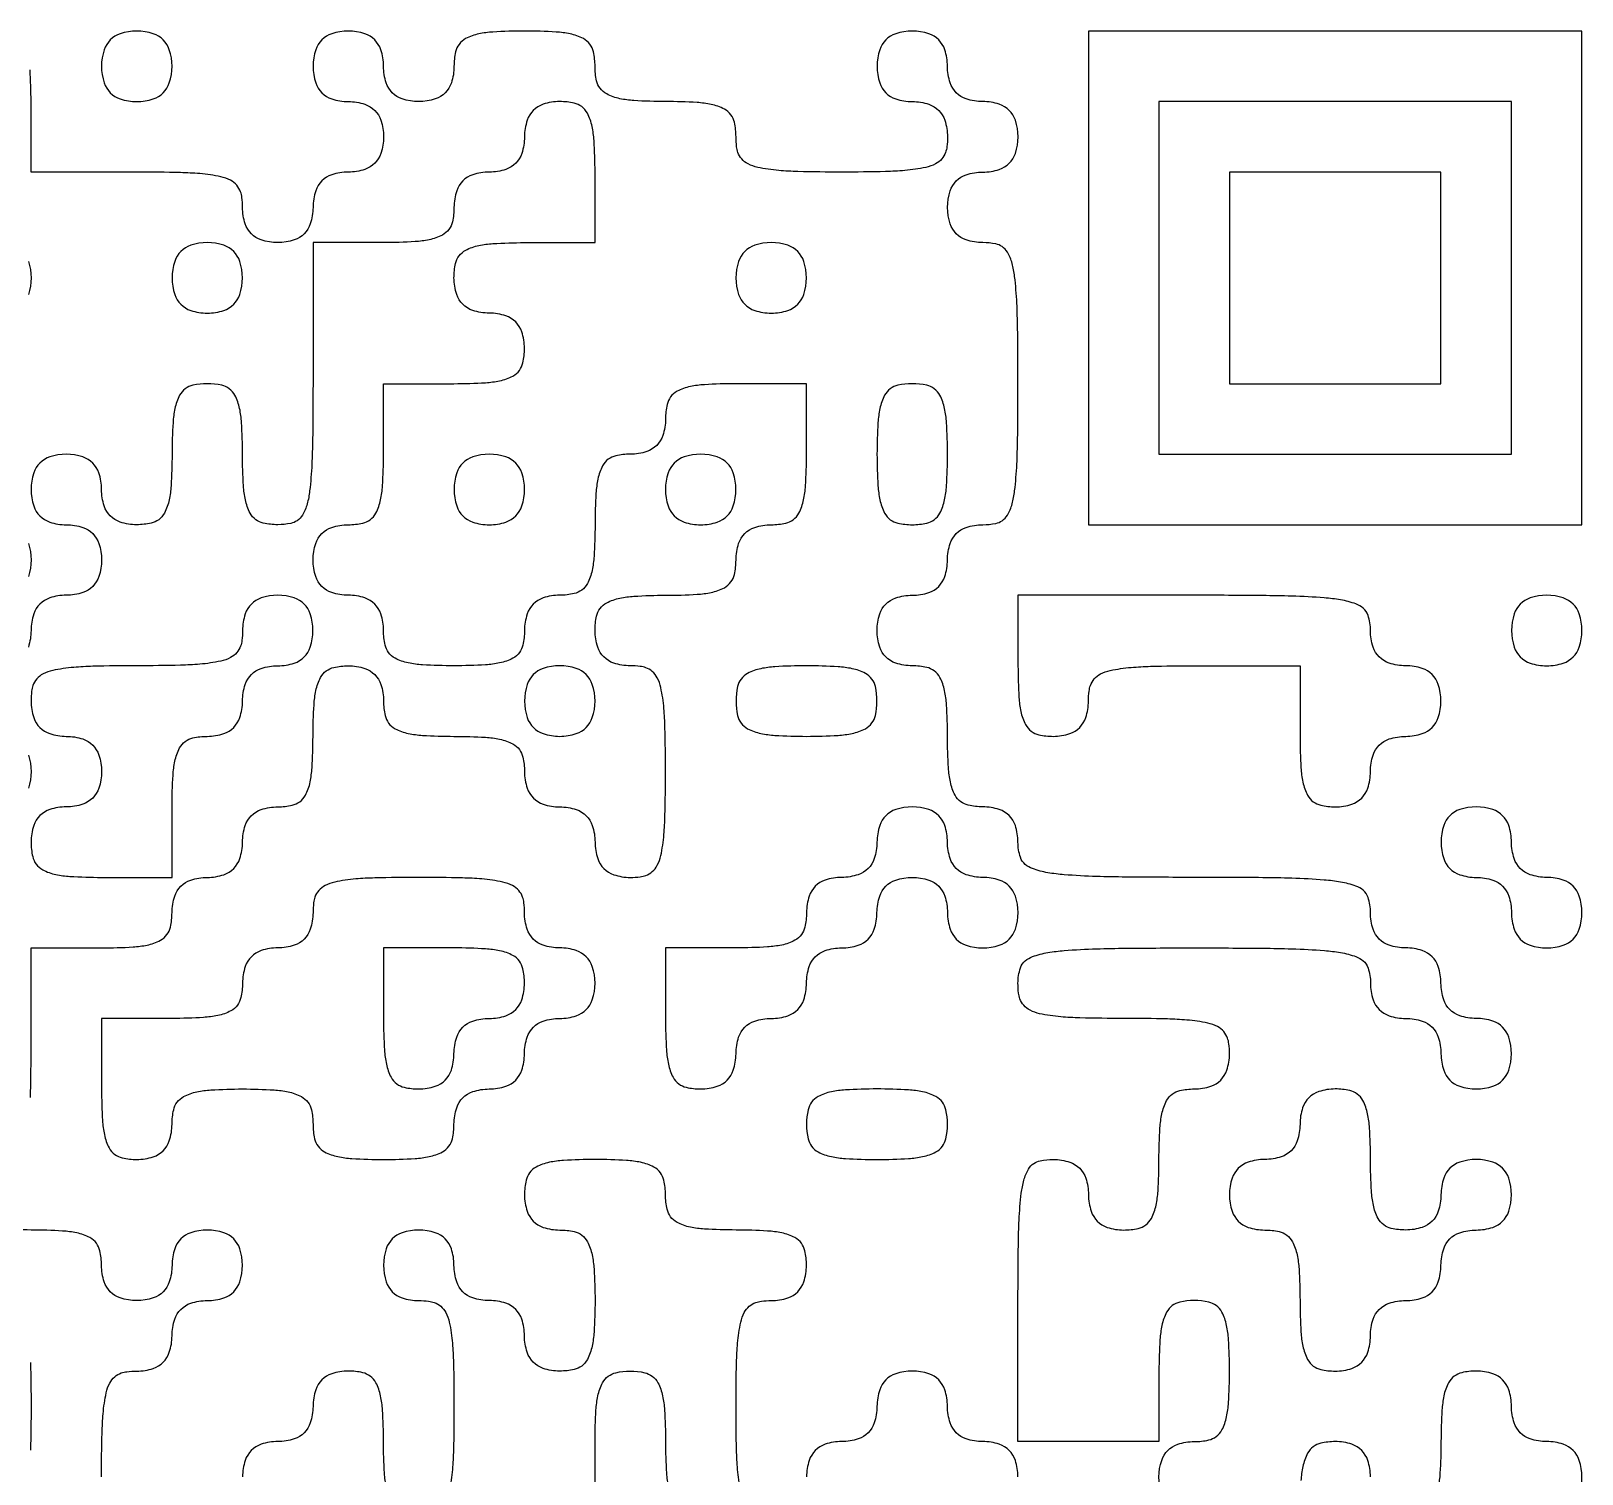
# Model space of a CAD drawing. Extents: x 5.6 to 52.2, y -52.2 to -5.6.
# Drawn here: x 21.17 to 52.21, y -34.51 to -5.64 of the extents above; entities that cross this region are included whole.
import ezdxf

# ---------------------------------------------------------------- set-up
doc = ezdxf.new("R2010")
doc.units = 0
doc.layers.get('0').update_dxf_attribs({"lineweight": 25})

msp = doc.modelspace()

# ---------------------------------------------------------------- linework, layer by layer
at = {"flags": 128}
for points in [[(43.798, -34.903, -0.162336), (43.798, -34.242, -0.236003), (44.12, -33.92, -0.080625), (44.45, -33.867, 0.056561), (44.74, -33.834, 0.101007), (44.89, -33.766, 0.11479), (45.004, -33.633, 0.071027), (45.098, -33.369, 0.034717), (45.136, -33.087, 0.015633), (45.156, -32.456, 0.015639), (45.136, -31.824, 0.03474), (45.098, -31.542, 0.071066), (45.004, -31.278, 0.114825), (44.889, -31.145, 0.100938), (44.74, -31.077, 0.113464), (44.16, -31.077, 0.101007), (44.01, -31.146, 0.11479), (43.896, -31.278, 0.071027), (43.802, -31.542, 0.034717), (43.764, -31.824, 0.015633), (43.744, -32.456), (43.744, -33.867), (40.922, -33.867), (40.922, -31.044, -0.003516), (40.93, -29.922, -0.008124), (40.945, -29.436, -0.017697), (40.989, -28.898, -0.036336), (41.039, -28.639, -0.069315), (41.134, -28.414, -0.110989), (41.24, -28.302, -0.096679), (41.368, -28.249, -0.050968), (41.628, -28.222, -0.080648), (41.958, -28.276, -0.236003), (42.28, -28.597, -0.080625), (42.333, -28.928, 0.080648), (42.387, -29.258, 0.236003), (42.708, -29.58, 0.080625), (43.039, -29.633, 0.056561), (43.329, -29.6, 0.101007), (43.478, -29.532, 0.11479), (43.593, -29.4, 0.071027), (43.687, -29.136, 0.034717), (43.725, -28.854, 0.015633), (43.744, -28.222, -0.015639), (43.764, -27.591, -0.03474), (43.802, -27.308, -0.071066), (43.896, -27.044, -0.114825), (44.011, -26.912, -0.100938), (44.16, -26.844, -0.056526), (44.45, -26.811, 0.080648), (44.781, -26.757, 0.236003), (45.102, -26.436, 0.080625), (45.156, -26.106, 0.030836), (45.143, -25.907, 0.052654), (45.117, -25.794, 0.09787), (45.041, -25.664, 0.091189), (44.914, -25.564, 0.067799), (44.721, -25.494, 0.032527), (44.3, -25.432, 0.014279), (43.915, -25.411, 0.006281), (43.039, -25.4, -0.006286), (42.162, -25.389, -0.014295), (41.777, -25.368, -0.032563), (41.356, -25.306, -0.067881), (41.164, -25.236, -0.091235), (41.037, -25.136, -0.097835), (40.961, -25.006, -0.052552), (40.934, -24.892, -0.030788), (40.922, -24.694, -0.078773), (40.97, -24.39, -0.141415), (41.068, -24.247, -0.086796), (41.213, -24.163, -0.045212), (41.522, -24.082, -0.022703), (41.847, -24.042, -0.011421), (42.496, -24.007, -0.005417), (43.08, -23.995, -0.002308), (44.45, -23.989, -0.00231), (45.821, -23.995, -0.005425), (46.405, -24.007, -0.011438), (47.054, -24.042, -0.022743), (47.379, -24.082, -0.045292), (47.687, -24.163, -0.086931), (47.832, -24.247, -0.141259), (47.93, -24.391, -0.078644), (47.978, -24.694, 0.080648), (48.031, -25.025, 0.236003), (48.353, -25.346, 0.080625), (48.683, -25.4, -0.080648), (49.014, -25.454, -0.236003), (49.335, -25.775, -0.080625), (49.389, -26.106, 0.080648), (49.443, -26.436, 0.236003), (49.764, -26.757, 0.162336), (50.425, -26.757, 0.236003), (50.746, -26.436, 0.162336), (50.746, -25.775, 0.236003), (50.425, -25.454, 0.080625), (50.094, -25.4, -0.080648), (49.764, -25.346, -0.236003), (49.443, -25.025, -0.080625), (49.389, -24.694, 0.080648), (49.335, -24.364, 0.236003), (49.014, -24.043, 0.080625), (48.683, -23.989, -0.080648), (48.353, -23.935, -0.236003), (48.031, -23.614, -0.080625), (47.978, -23.283, 0.078773), (47.93, -22.979, 0.141415), (47.832, -22.835, 0.086796), (47.687, -22.752, 0.045212), (47.378, -22.671, 0.022703), (47.053, -22.631, 0.011421), (46.404, -22.596, 0.005417), (45.82, -22.584, 0.002308), (44.45, -22.578, -0.00231), (43.079, -22.571, -0.005425), (42.495, -22.56, -0.011438), (41.846, -22.525, -0.022743), (41.521, -22.485, -0.045292), (41.213, -22.403, -0.086931), (41.068, -22.32, -0.141259), (40.97, -22.176, -0.078644), (40.922, -21.872, 0.080648), (40.869, -21.542, 0.236003), (40.547, -21.22, 0.080625), (40.217, -21.167, -0.056561), (39.927, -21.134, -0.101007), (39.777, -21.066, -0.11479), (39.663, -20.933, -0.071027), (39.568, -20.669, -0.034717), (39.531, -20.387, -0.015633), (39.511, -19.756, 0.015639), (39.491, -19.124, 0.03474), (39.454, -18.842, 0.071066), (39.36, -18.578, 0.114825), (39.245, -18.445, 0.100938), (39.095, -18.377, 0.056526), (38.806, -18.344, -0.080648), (38.475, -18.291, -0.236003), (38.154, -17.969, -0.162336), (38.154, -17.308, -0.236003), (38.475, -16.987, -0.080625), (38.806, -16.933, 0.080648), (39.136, -16.88, 0.236003), (39.457, -16.558, 0.080625), (39.511, -16.228, -0.080648), (39.565, -15.897, -0.236003), (39.886, -15.576, -0.080625), (40.217, -15.522, 0.051061), (40.476, -15.496, 0.096863), (40.604, -15.442, 0.110919), (40.71, -15.33, 0.069215), (40.806, -15.105, 0.036272), (40.855, -14.846, 0.01767), (40.9, -14.308, 0.008112), (40.914, -13.822, 0.003513), (40.922, -12.7, 0.003516), (40.914, -11.577, 0.008124), (40.9, -11.091, 0.017697), (40.855, -10.553, 0.036336), (40.806, -10.295, 0.069315), (40.71, -10.069, 0.110989), (40.604, -9.958, 0.096679), (40.476, -9.904, 0.050968), (40.217, -9.878, -0.080648), (39.886, -9.824, -0.236003), (39.565, -9.503, -0.162336), (39.565, -8.842, -0.236003), (39.886, -8.52, -0.080625), (40.217, -8.467, 0.080648), (40.547, -8.413, 0.236003), (40.869, -8.092, 0.162336), (40.869, -7.431, 0.236003), (40.547, -7.109, 0.080625), (40.217, -7.056, -0.080648), (39.886, -7.002, -0.236003), (39.565, -6.68, -0.080625), (39.511, -6.35, 0.080648), (39.457, -6.019, 0.236003), (39.136, -5.698, 0.162336), (38.475, -5.698, 0.236003), (38.154, -6.02, 0.162336), (38.154, -6.681, 0.236003), (38.475, -7.002, 0.080625), (38.806, -7.056, -0.080648), (39.136, -7.109, -0.236003), (39.457, -7.431, -0.080625), (39.511, -7.761, -0.030836), (39.499, -7.959, -0.052654), (39.472, -8.073, -0.09787), (39.396, -8.203, -0.091189), (39.269, -8.303, -0.067799), (39.077, -8.373, -0.032527), (38.656, -8.435, -0.014279), (38.271, -8.456, -0.006281), (37.394, -8.467, -0.006286), (36.518, -8.456, -0.014295), (36.132, -8.435, -0.032563), (35.712, -8.372, -0.067881), (35.519, -8.303, -0.091235), (35.392, -8.203, -0.097835), (35.316, -8.073, -0.052552), (35.29, -7.959, -0.030788), (35.278, -7.761, 0.056561), (35.245, -7.471, 0.101007), (35.177, -7.322, 0.11479), (35.045, -7.207, 0.071027), (34.781, -7.113, 0.034717), (34.498, -7.075, 0.015633), (33.867, -7.056, -0.015639), (33.235, -7.036, -0.03474), (32.953, -6.998, -0.071066), (32.689, -6.904, -0.114825), (32.557, -6.789, -0.100938), (32.488, -6.64, -0.056526), (32.456, -6.35, 0.056561), (32.423, -6.06, 0.101007), (32.354, -5.91, 0.11479), (32.222, -5.796, 0.071027), (31.958, -5.702, 0.034717), (31.676, -5.664, 0.015633), (31.044, -5.644, 0.015639), (30.413, -5.664, 0.03474), (30.13, -5.702, 0.071066), (29.866, -5.796, 0.114825), (29.734, -5.911, 0.100938), (29.666, -6.06, 0.056526), (29.633, -6.35, -0.080648), (29.58, -6.681, -0.236003), (29.258, -7.002, -0.162336), (28.597, -7.002, -0.236003), (28.276, -6.68, -0.080625), (28.222, -6.35, 0.080648), (28.169, -6.019, 0.236003), (27.847, -5.698, 0.162336), (27.186, -5.698, 0.236003), (26.865, -6.02, 0.162336), (26.865, -6.681, 0.236003), (27.186, -7.002, 0.080625), (27.517, -7.056, -0.080648), (27.847, -7.109, -0.236003), (28.169, -7.431, -0.162336), (28.169, -8.092, -0.236003), (27.847, -8.413, -0.080625), (27.517, -8.467, 0.080648), (27.186, -8.52, 0.236003), (26.865, -8.842, 0.080625), (26.811, -9.172, -0.080648), (26.757, -9.503, -0.236003), (26.436, -9.824, -0.162336), (25.775, -9.824, -0.236003), (25.454, -9.503, -0.080625), (25.4, -9.172, 0.030836), (25.388, -8.974, 0.052654), (25.361, -8.861, 0.09787), (25.285, -8.73, 0.091189), (25.158, -8.631, 0.067799), (24.966, -8.561, 0.032527), (24.545, -8.498, 0.014279), (24.16, -8.478, 0.006281), (23.283, -8.467), (21.167, -8.467), (21.167, -7.056, 0.015639), (21.147, -6.424, 0.03474)], [(21.156, -26.982, 0.006281), (21.167, -26.106), (21.167, -23.989), (22.578, -23.989, 0.015639), (23.209, -23.969, 0.03474), (23.492, -23.932, 0.071066), (23.756, -23.837, 0.114825), (23.888, -23.723, 0.100938), (23.956, -23.573, 0.056526), (23.989, -23.283, -0.080648), (24.043, -22.953, -0.236003), (24.364, -22.631, -0.080625), (24.694, -22.578, 0.080648), (25.025, -22.524, 0.236003), (25.346, -22.203, 0.080625), (25.4, -21.872, -0.080648), (25.454, -21.542, -0.236003), (25.775, -21.22, -0.080625), (26.106, -21.167, 0.056561), (26.395, -21.134, 0.101007), (26.545, -21.066, 0.11479), (26.66, -20.933, 0.071027), (26.754, -20.669, 0.034717), (26.791, -20.387, 0.015633), (26.811, -19.756, -0.015639), (26.831, -19.124, -0.03474), (26.868, -18.842, -0.071066), (26.963, -18.578, -0.114825), (27.077, -18.445, -0.100938), (27.227, -18.377, -0.056526), (27.517, -18.344, -0.080648), (27.847, -18.398, -0.236003), (28.169, -18.72, -0.080625), (28.222, -19.05, 0.056561), (28.255, -19.34, 0.101007), (28.323, -19.49, 0.11479), (28.455, -19.604, 0.071027), (28.719, -19.698, 0.034717), (29.002, -19.736, 0.015633), (29.633, -19.756, -0.015639), (30.265, -19.775, -0.03474), (30.547, -19.813, -0.071066), (30.811, -19.907, -0.114825), (30.943, -20.022, -0.100938), (31.012, -20.171, -0.056526), (31.044, -20.461, 0.080648), (31.098, -20.792, 0.236003), (31.42, -21.113, 0.080625), (31.75, -21.167, -0.080648), (32.081, -21.22, -0.236003), (32.402, -21.542, -0.080625), (32.456, -21.872, 0.080648), (32.509, -22.203, 0.236003), (32.831, -22.524, 0.080625), (33.161, -22.578, 0.030836), (33.359, -22.566, 0.052654), (33.473, -22.539, 0.09787), (33.603, -22.463, 0.091189), (33.703, -22.336, 0.067799), (33.773, -22.143, 0.032527), (33.835, -21.723, 0.014279), (33.856, -21.338, 0.006281), (33.867, -20.461, 0.006286), (33.856, -19.584, 0.014295), (33.835, -19.199, 0.032563), (33.772, -18.779, 0.067881), (33.703, -18.586, 0.091235), (33.603, -18.459, 0.097835), (33.473, -18.383, 0.052552), (33.359, -18.357, 0.030788), (33.161, -18.344, -0.080648), (32.831, -18.291, -0.236003), (32.509, -17.969, -0.080625), (32.456, -17.639, -0.056561), (32.488, -17.349, -0.101007), (32.557, -17.199, -0.11479), (32.689, -17.085, -0.071027), (32.953, -16.991, -0.034717), (33.235, -16.953, -0.015633), (33.867, -16.933, 0.015639), (34.498, -16.914, 0.03474), (34.781, -16.876, 0.071066), (35.045, -16.782, 0.114825), (35.177, -16.667, 0.100938), (35.245, -16.518, 0.056526), (35.278, -16.228, -0.080648), (35.331, -15.897, -0.236003), (35.653, -15.576, -0.080625), (35.983, -15.522, 0.056561), (36.273, -15.489, 0.101007), (36.423, -15.421, 0.11479), (36.537, -15.289, 0.071027), (36.632, -15.025, 0.034717), (36.669, -14.743, 0.015633), (36.689, -14.111), (36.689, -12.7), (35.278, -12.7, 0.015639), (34.646, -12.72, 0.03474), (34.364, -12.757, 0.071066), (34.1, -12.852, 0.114825), (33.968, -12.966, 0.100938), (33.9, -13.116, 0.056526), (33.867, -13.406, -0.080648), (33.813, -13.736, -0.236003), (33.492, -14.057, -0.080625), (33.161, -14.111, 0.056561), (32.871, -14.144, 0.101007), (32.722, -14.212, 0.11479), (32.607, -14.344, 0.071027), (32.513, -14.608, 0.034717), (32.475, -14.891, 0.015633), (32.456, -15.522, -0.015639), (32.436, -16.154, -0.03474), (32.398, -16.436, -0.071066), (32.304, -16.7, -0.114825), (32.189, -16.832, -0.100938), (32.04, -16.9, -0.056526), (31.75, -16.933, 0.080648), (31.419, -16.987, 0.236003), (31.098, -17.308, 0.080625), (31.044, -17.639, -0.056561), (31.012, -17.929, -0.101007), (30.943, -18.078, -0.11479), (30.811, -18.193, -0.071027), (30.547, -18.287, -0.034717), (30.265, -18.325, -0.015633), (29.633, -18.344, -0.015639), (29.002, -18.325, -0.03474), (28.719, -18.287, -0.071066), (28.455, -18.193, -0.114825), (28.323, -18.078, -0.100938), (28.255, -17.929, -0.056526), (28.222, -17.639, 0.080648), (28.169, -17.308, 0.236003), (27.847, -16.987, 0.080625), (27.517, -16.933, -0.080648), (27.186, -16.88, -0.236003), (26.865, -16.558, -0.162336), (26.865, -15.897, -0.236003), (27.186, -15.576, -0.080625), (27.517, -15.522, 0.056561), (27.807, -15.489, 0.101007), (27.956, -15.421, 0.11479), (28.071, -15.289, 0.071027), (28.165, -15.025, 0.034717), (28.202, -14.743, 0.015633), (28.222, -14.111), (28.222, -12.7), (29.633, -12.7, 0.015639), (30.265, -12.68, 0.03474), (30.547, -12.643, 0.071066), (30.811, -12.548, 0.114825), (30.943, -12.434, 0.100938), (31.012, -12.284, 0.056526), (31.044, -11.994, 0.080648), (30.991, -11.664, 0.236003), (30.669, -11.343, 0.080625), (30.339, -11.289, -0.080648), (30.008, -11.235, -0.236003), (29.687, -10.914, -0.080625), (29.633, -10.583, -0.056561), (29.666, -10.293, -0.101007), (29.734, -10.144, -0.11479), (29.867, -10.029, -0.071027), (30.131, -9.935, -0.034717), (30.413, -9.898, -0.015633), (31.044, -9.878), (32.456, -9.878), (32.456, -8.467, 0.015639), (32.436, -7.835, 0.03474), (32.398, -7.553, 0.071066), (32.304, -7.289, 0.114825), (32.189, -7.157, 0.100938), (32.04, -7.088, 0.056526), (31.75, -7.056, 0.080648), (31.419, -7.109, 0.236003), (31.098, -7.431, 0.080625), (31.044, -7.761, -0.080648), (30.991, -8.092, -0.236003), (30.669, -8.413, -0.080625), (30.339, -8.467, 0.080648), (30.008, -8.52, 0.236003), (29.687, -8.842, 0.080625), (29.633, -9.172, -0.056561), (29.6, -9.462, -0.101007), (29.532, -9.612, -0.11479), (29.4, -9.726, -0.071027), (29.136, -9.821, -0.034717), (28.854, -9.858, -0.015633), (28.222, -9.878), (26.811, -9.878), (26.811, -12.7, -0.003516), (26.803, -13.823, -0.008124), (26.788, -14.309, -0.017697), (26.744, -14.847, -0.036336), (26.695, -15.105, -0.069315), (26.599, -15.331, -0.110989), (26.493, -15.442, -0.096679), (26.365, -15.496, -0.050968), (26.106, -15.522, -0.056561), (25.816, -15.489, -0.101007), (25.666, -15.421, -0.11479), (25.552, -15.289, -0.071027), (25.457, -15.025, -0.034717), (25.42, -14.743, -0.015633), (25.4, -14.111, 0.015639), (25.38, -13.479, 0.03474), (25.343, -13.197, 0.071066), (25.248, -12.933, 0.114825), (25.134, -12.801, 0.100938), (24.984, -12.733, 0.113464), (24.405, -12.733, 0.101007), (24.255, -12.801, 0.11479), (24.14, -12.933, 0.071027), (24.046, -13.197, 0.034717), (24.009, -13.48, 0.015633), (23.989, -14.111, -0.015639), (23.969, -14.743, -0.03474), (23.932, -15.025, -0.071066), (23.837, -15.289, -0.114825), (23.723, -15.421, -0.100938), (23.573, -15.489, -0.056526), (23.283, -15.522, -0.080648), (22.953, -15.469, -0.236003), (22.631, -15.147, -0.080625), (22.578, -14.817, 0.080648), (22.524, -14.486, 0.236003), (22.203, -14.165, 0.162336), (21.542, -14.165, 0.236003), (21.22, -14.486, 0.162336), (21.22, -15.147, 0.236003), (21.542, -15.469, 0.080625), (21.872, -15.522, -0.080648), (22.203, -15.576, -0.236003), (22.524, -15.897, -0.162336), (22.524, -16.558, -0.236003), (22.203, -16.88, -0.080625), (21.872, -16.933, 0.080648), (21.542, -16.987, 0.236003), (21.22, -17.308, 0.080625), (21.167, -17.639, -0.080648), (21.113, -17.969, -0.236003)], [(21.113, -10.253, -0.162336), (21.113, -10.914, -0.236003)], [(21.113, -15.897, -0.162336), (21.113, -16.558, -0.236003)], [(21.113, -20.131, -0.162336), (21.113, -20.792, -0.236003)], [(35.372, -34.843, -0.032527), (35.309, -34.423, -0.014279), (35.289, -34.038, -0.006281), (35.278, -33.161, -0.006286), (35.289, -32.284, -0.014295), (35.31, -31.899, -0.032563), (35.372, -31.479, -0.067881), (35.442, -31.286, -0.091235), (35.542, -31.159, -0.097835), (35.672, -31.083, -0.052552), (35.785, -31.057, -0.030788), (35.983, -31.044, 0.080648), (36.314, -30.991, 0.236003), (36.635, -30.669, 0.080625), (36.689, -30.339, 0.056561), (36.656, -30.049, 0.101007), (36.588, -29.899, 0.11479), (36.456, -29.785, 0.071027), (36.192, -29.691, 0.034717), (35.909, -29.653, 0.015633), (35.278, -29.633, -0.015639), (34.646, -29.614, -0.03474), (34.364, -29.576, -0.071066), (34.1, -29.482, -0.114825), (33.968, -29.367, -0.100938), (33.9, -29.218, -0.056526), (33.867, -28.928, 0.056561), (33.834, -28.638, 0.101007), (33.766, -28.488, 0.11479), (33.633, -28.374, 0.071027), (33.369, -28.279, 0.034717), (33.087, -28.242, 0.015633), (32.456, -28.222, 0.015639), (31.824, -28.242, 0.03474), (31.542, -28.279, 0.071066), (31.278, -28.374, 0.114825), (31.145, -28.488, 0.100938), (31.077, -28.638, 0.056526), (31.044, -28.928, 0.080648), (31.098, -29.258, 0.236003), (31.42, -29.58, 0.080625), (31.75, -29.633, -0.056561), (32.04, -29.666, -0.101007), (32.19, -29.734, -0.11479), (32.304, -29.867, -0.071027), (32.398, -30.131, -0.034717), (32.436, -30.413, -0.015633), (32.456, -31.044, -0.015639), (32.436, -31.676, -0.03474), (32.398, -31.958, -0.071066), (32.304, -32.222, -0.114825), (32.189, -32.355, -0.100938), (32.04, -32.423, -0.056526), (31.75, -32.456, -0.080648), (31.419, -32.402, -0.236003), (31.098, -32.08, -0.080625), (31.044, -31.75, 0.080648), (30.991, -31.419, 0.236003), (30.669, -31.098, 0.080625), (30.339, -31.044, -0.080648), (30.008, -30.991, -0.236003), (29.687, -30.669, -0.080625), (29.633, -30.339, 0.080648), (29.58, -30.008, 0.236003), (29.258, -29.687, 0.162336), (28.597, -29.687, 0.236003), (28.276, -30.008, 0.162336), (28.276, -30.669, 0.236003), (28.597, -30.991, 0.080625), (28.928, -31.044, -0.030836), (29.126, -31.057, -0.052654), (29.239, -31.083, -0.09787), (29.37, -31.159, -0.091189), (29.469, -31.286, -0.067799), (29.539, -31.479, -0.032527), (29.602, -31.9, -0.014279), (29.622, -32.285, -0.006281), (29.633, -33.161, -0.006286), (29.622, -34.038, -0.014295), (29.602, -34.423, -0.032563), (29.539, -34.844, -0.067881)], [(22.578, -34.572, -0.006286), (22.589, -33.695, -0.014295), (22.61, -33.31, -0.032563), (22.672, -32.89, -0.067881), (22.742, -32.697, -0.091235), (22.842, -32.57, -0.097835), (22.972, -32.494, -0.052552), (23.085, -32.468, -0.030788), (23.283, -32.456, 0.080648), (23.614, -32.402, 0.236003), (23.935, -32.08, 0.080625), (23.989, -31.75, -0.080648), (24.043, -31.419, -0.236003), (24.364, -31.098, -0.080625), (24.694, -31.044, 0.080648), (25.025, -30.991, 0.236003), (25.346, -30.669, 0.162336), (25.346, -30.008, 0.236003), (25.025, -29.687, 0.162336), (24.364, -29.687, 0.236003), (24.043, -30.008, 0.080625), (23.989, -30.339, -0.080648), (23.935, -30.669, -0.236003), (23.614, -30.991, -0.162336), (22.953, -30.991, -0.236003), (22.631, -30.669, -0.080625), (22.578, -30.339, 0.056561), (22.545, -30.049, 0.101007), (22.477, -29.899, 0.11479), (22.345, -29.785, 0.071027), (22.081, -29.691, 0.034717), (21.798, -29.653, 0.015633), (21.167, -29.633, -0.015639), (20.535, -29.614, -0.03474)], [(21.156, -32.285, -0.006281), (21.167, -33.161, -0.006286), (21.156, -34.038, -0.014295)], [(28.279, -34.781, -0.034717), (28.242, -34.498, -0.015633), (28.222, -33.867, 0.015639), (28.202, -33.235, 0.03474), (28.165, -32.953, 0.071066), (28.071, -32.689, 0.114825), (27.956, -32.557, 0.100938), (27.806, -32.488, 0.056526), (27.517, -32.456, 0.080648), (27.186, -32.509, 0.236003), (26.865, -32.831, 0.080625), (26.811, -33.161, -0.080648), (26.757, -33.492, -0.236003), (26.436, -33.813, -0.080625), (26.106, -33.867, 0.080648), (25.775, -33.92, 0.236003), (25.454, -34.242, 0.080625), (25.4, -34.572, -0.080648)], [(32.456, -35.278), (32.456, -33.867, -0.015639), (32.475, -33.235, -0.03474), (32.513, -32.953, -0.071066), (32.607, -32.689, -0.114825), (32.722, -32.557, -0.100938), (32.871, -32.488, -0.113464), (33.451, -32.488, -0.101007), (33.601, -32.557, -0.11479), (33.715, -32.689, -0.071027), (33.809, -32.953, -0.034717), (33.847, -33.235, -0.015633), (33.867, -33.867, 0.015639), (33.886, -34.498, 0.03474), (33.924, -34.781, 0.071066)], [(40.922, -34.572, 0.080648), (40.869, -34.242, 0.236003), (40.547, -33.92, 0.080625), (40.217, -33.867, -0.080648), (39.886, -33.813, -0.236003), (39.565, -33.492, -0.080625), (39.511, -33.161, 0.080648), (39.457, -32.831, 0.236003), (39.136, -32.509, 0.162336), (38.475, -32.509, 0.236003), (38.154, -32.831, 0.080625), (38.1, -33.161, -0.080648), (38.046, -33.492, -0.236003), (37.725, -33.813, -0.080625), (37.394, -33.867, 0.080648), (37.064, -33.92, 0.236003), (36.743, -34.242, 0.080625), (36.689, -34.572, -0.080648)], [(52.157, -34.903, 0.162336), (52.157, -34.242, 0.236003), (51.836, -33.92, 0.080625), (51.506, -33.867, -0.080648), (51.175, -33.813, -0.236003), (50.854, -33.492, -0.080625), (50.8, -33.161, 0.080648), (50.746, -32.831, 0.236003), (50.425, -32.509, 0.080625), (50.094, -32.456, 0.056561), (49.805, -32.488, 0.101007), (49.655, -32.557, 0.11479), (49.54, -32.689, 0.071027), (49.446, -32.953, 0.034717), (49.409, -33.235, 0.015633), (49.389, -33.867, -0.015639), (49.369, -34.498, -0.03474), (49.332, -34.781, -0.071066)], [(47.978, -34.572, 0.080648), (47.924, -34.242, 0.236003), (47.603, -33.92, 0.080625), (47.272, -33.867, 0.056561), (46.982, -33.9, 0.101007), (46.833, -33.968, 0.11479), (46.718, -34.1, 0.071027), (46.624, -34.364, 0.034717), (46.586, -34.646, 0.015633)]]:
    msp.add_lwpolyline(points, format="xyb", dxfattribs=at)
for points in [[(23.283, -7.056, 0.080648), (23.614, -7.002, 0.236003), (23.935, -6.68, 0.162336), (23.935, -6.019, 0.236003), (23.614, -5.698, 0.162336), (22.953, -5.698, 0.236003), (22.631, -6.02, 0.162336), (22.631, -6.681, 0.236003), (22.953, -7.002, 0.080625)], [(24.694, -11.289, 0.080648), (25.025, -11.235, 0.236003), (25.346, -10.914, 0.162336), (25.346, -10.253, 0.236003), (25.025, -9.931, 0.162336), (24.364, -9.931, 0.236003), (24.043, -10.253, 0.162336), (24.043, -10.914, 0.236003), (24.364, -11.235, 0.080625)], [(35.983, -11.289, 0.080648), (36.314, -11.235, 0.236003), (36.635, -10.914, 0.162336), (36.635, -10.253, 0.236003), (36.314, -9.931, 0.162336), (35.653, -9.931, 0.236003), (35.331, -10.253, 0.162336), (35.331, -10.914, 0.236003), (35.653, -11.235, 0.080625)], [(38.806, -15.522, 0.056561), (39.095, -15.489, 0.101007), (39.245, -15.421, 0.11479), (39.36, -15.289, 0.071027), (39.454, -15.025, 0.034717), (39.491, -14.743, 0.015633), (39.511, -14.111, 0.015639), (39.491, -13.479, 0.03474), (39.454, -13.197, 0.071066), (39.36, -12.933, 0.114825), (39.245, -12.801, 0.100938), (39.095, -12.733, 0.113464), (38.516, -12.733, 0.101007), (38.366, -12.801, 0.11479), (38.252, -12.933, 0.071027), (38.157, -13.197, 0.034717), (38.12, -13.48, 0.015633), (38.1, -14.111, 0.015639), (38.12, -14.743, 0.03474), (38.157, -15.025, 0.071066), (38.252, -15.289, 0.114825), (38.366, -15.421, 0.100938), (38.516, -15.489, 0.056526)], [(30.339, -15.522, 0.080648), (30.669, -15.469, 0.236003), (30.991, -15.147, 0.162336), (30.991, -14.486, 0.236003), (30.669, -14.165, 0.162336), (30.008, -14.165, 0.236003), (29.687, -14.486, 0.162336), (29.687, -15.147, 0.236003), (30.008, -15.469, 0.080625)], [(34.572, -15.522, 0.080648), (34.903, -15.469, 0.236003), (35.224, -15.147, 0.162336), (35.224, -14.486, 0.236003), (34.903, -14.165, 0.162336), (34.242, -14.165, 0.236003), (33.92, -14.486, 0.162336), (33.92, -15.147, 0.236003), (34.242, -15.469, 0.080625)], [(23.283, -18.344, 0.006286), (22.406, -18.355, 0.014295), (22.021, -18.376, 0.032563), (21.601, -18.439, 0.067881), (21.408, -18.508, 0.091235), (21.281, -18.608, 0.097835), (21.205, -18.739, 0.052552), (21.179, -18.852, 0.030788), (21.167, -19.05, 0.080648), (21.22, -19.381, 0.236003), (21.542, -19.702, 0.080625), (21.872, -19.756, -0.080648), (22.203, -19.809, -0.236003), (22.524, -20.131, -0.162336), (22.524, -20.792, -0.236003), (22.203, -21.113, -0.080625), (21.872, -21.167, 0.080648), (21.542, -21.22, 0.236003), (21.22, -21.542, 0.080625), (21.167, -21.872, 0.056561), (21.2, -22.162, 0.101007), (21.268, -22.312, 0.11479), (21.4, -22.426, 0.071027), (21.664, -22.521, 0.034717), (21.946, -22.558, 0.015633), (22.578, -22.578), (23.989, -22.578), (23.989, -21.167, -0.015639), (24.009, -20.535, -0.03474), (24.046, -20.253, -0.071066), (24.14, -19.989, -0.114825), (24.255, -19.857, -0.100938), (24.405, -19.788, -0.056526), (24.694, -19.756, 0.080648), (25.025, -19.702, 0.236003), (25.346, -19.38, 0.080625), (25.4, -19.05, -0.080648), (25.454, -18.719, -0.236003), (25.775, -18.398, -0.080625), (26.106, -18.344, 0.080648), (26.436, -18.291, 0.236003), (26.757, -17.969, 0.162336), (26.757, -17.308, 0.236003), (26.436, -16.987, 0.162336), (25.775, -16.987, 0.236003), (25.454, -17.308, 0.080625), (25.4, -17.639, -0.030836), (25.388, -17.837, -0.052654), (25.361, -17.951, -0.09787), (25.285, -18.081, -0.091189), (25.158, -18.181, -0.067799), (24.966, -18.25, -0.032527), (24.545, -18.313, -0.014279), (24.16, -18.333, -0.006281)], [(41.628, -19.756, 0.080648), (41.958, -19.702, 0.236003), (42.28, -19.38, 0.080625), (42.333, -19.05, -0.030836), (42.346, -18.852, -0.052654), (42.372, -18.738, -0.09787), (42.448, -18.608, -0.091189), (42.575, -18.508, -0.067799), (42.768, -18.439, -0.032527), (43.188, -18.376, -0.014279), (43.574, -18.355, -0.006281), (44.45, -18.344), (46.567, -18.344), (46.567, -19.756, 0.015639), (46.586, -20.387, 0.03474), (46.624, -20.67, 0.071066), (46.718, -20.934, 0.114825), (46.833, -21.066, 0.100938), (46.982, -21.134, 0.056526), (47.272, -21.167, 0.080648), (47.603, -21.113, 0.236003), (47.924, -20.792, 0.080625), (47.978, -20.461, -0.080648), (48.031, -20.131, -0.236003), (48.353, -19.809, -0.080625), (48.683, -19.756, 0.080648), (49.014, -19.702, 0.236003), (49.335, -19.38, 0.162336), (49.335, -18.719, 0.236003), (49.014, -18.398, 0.080625), (48.683, -18.344, -0.080648), (48.353, -18.291, -0.236003), (48.031, -17.969, -0.080625), (47.978, -17.639, 0.078773), (47.93, -17.335, 0.141415), (47.832, -17.191, 0.086796), (47.687, -17.108, 0.045212), (47.378, -17.026, 0.022703), (47.053, -16.986, 0.011421), (46.404, -16.951, 0.005417), (45.82, -16.94, 0.002308), (44.45, -16.933), (40.922, -16.933), (40.922, -18.344, 0.015639), (40.942, -18.976, 0.03474), (40.979, -19.258, 0.071066), (41.074, -19.522, 0.114825), (41.188, -19.655, 0.100938), (41.338, -19.723, 0.056526)], [(51.506, -18.344, 0.080648), (51.836, -18.291, 0.236003), (52.157, -17.969, 0.162336), (52.157, -17.308, 0.236003), (51.836, -16.987, 0.162336), (51.175, -16.987, 0.236003), (50.854, -17.308, 0.162336), (50.854, -17.969, 0.236003), (51.175, -18.291, 0.080625)], [(31.75, -19.756, 0.080648), (32.081, -19.702, 0.236003), (32.402, -19.38, 0.162336), (32.402, -18.719, 0.236003), (32.08, -18.398, 0.162336), (31.419, -18.398, 0.236003), (31.098, -18.72, 0.162336), (31.098, -19.381, 0.236003), (31.42, -19.702, 0.080625)], [(36.689, -19.756, 0.015639), (37.321, -19.736, 0.03474), (37.603, -19.698, 0.071066), (37.867, -19.604, 0.114825), (37.999, -19.489, 0.100938), (38.067, -19.34, 0.113464), (38.067, -18.76, 0.101007), (37.999, -18.61, 0.11479), (37.867, -18.496, 0.071027), (37.603, -18.402, 0.034717), (37.32, -18.364, 0.015633), (36.689, -18.344, 0.015639), (36.057, -18.364, 0.03474), (35.775, -18.402, 0.071066), (35.511, -18.496, 0.114825), (35.379, -18.611, 0.100938), (35.311, -18.76, 0.113464), (35.311, -19.34, 0.101007), (35.379, -19.49, 0.11479), (35.511, -19.604, 0.071027), (35.775, -19.698, 0.034717), (36.057, -19.736, 0.015633)], [(37.394, -22.578, 0.080648), (37.064, -22.631, 0.236003), (36.743, -22.953, 0.080625), (36.689, -23.283, -0.056561), (36.656, -23.573, -0.101007), (36.588, -23.723, -0.11479), (36.456, -23.837, -0.071027), (36.192, -23.932, -0.034717), (35.909, -23.969, -0.015633), (35.278, -23.989), (33.867, -23.989), (33.867, -25.4, 0.015639), (33.886, -26.032, 0.03474), (33.924, -26.314, 0.071066), (34.018, -26.578, 0.114825), (34.133, -26.71, 0.100938), (34.282, -26.778, 0.056526), (34.572, -26.811, 0.080648), (34.903, -26.757, 0.236003), (35.224, -26.436, 0.080625), (35.278, -26.106, -0.080648), (35.331, -25.775, -0.236003), (35.653, -25.454, -0.080625), (35.983, -25.4, 0.080648), (36.314, -25.346, 0.236003), (36.635, -25.025, 0.080625), (36.689, -24.694, -0.080648), (36.743, -24.364, -0.236003), (37.064, -24.043, -0.080625), (37.394, -23.989, 0.080648), (37.725, -23.935, 0.236003), (38.046, -23.614, 0.080625), (38.1, -23.283, -0.080648), (38.154, -22.953, -0.236003), (38.475, -22.631, -0.162336), (39.136, -22.631, -0.236003), (39.457, -22.953, -0.080625), (39.511, -23.283, 0.080648), (39.565, -23.614, 0.236003), (39.886, -23.935, 0.162336), (40.547, -23.935, 0.236003), (40.869, -23.614, 0.162336), (40.869, -22.953, 0.236003), (40.547, -22.631, 0.080625), (40.217, -22.578, -0.080648), (39.886, -22.524, -0.236003), (39.565, -22.203, -0.080625), (39.511, -21.872, 0.080648), (39.457, -21.542, 0.236003), (39.136, -21.22, 0.162336), (38.475, -21.22, 0.236003), (38.154, -21.542, 0.080625), (38.1, -21.872, -0.080648), (38.046, -22.203, -0.236003), (37.725, -22.524, -0.080625)], [(50.094, -22.578, -0.080648), (50.425, -22.631, -0.236003), (50.746, -22.953, -0.080625), (50.8, -23.283, 0.080648), (50.854, -23.614, 0.236003), (51.175, -23.935, 0.162336), (51.836, -23.935, 0.236003), (52.157, -23.614, 0.162336), (52.157, -22.953, 0.236003), (51.836, -22.631, 0.080625), (51.506, -22.578, -0.080648), (51.175, -22.524, -0.236003), (50.854, -22.203, -0.080625), (50.8, -21.872, 0.080648), (50.746, -21.542, 0.236003), (50.425, -21.22, 0.162336), (49.764, -21.22, 0.236003), (49.443, -21.542, 0.162336), (49.443, -22.203, 0.236003), (49.764, -22.524, 0.080625)], [(26.106, -23.989, 0.080648), (25.775, -24.043, 0.236003), (25.454, -24.364, 0.080625), (25.4, -24.694, -0.056561), (25.367, -24.984, -0.101007), (25.299, -25.134, -0.11479), (25.167, -25.248, -0.071027), (24.903, -25.343, -0.034717), (24.62, -25.38, -0.015633), (23.989, -25.4), (22.578, -25.4), (22.578, -26.811, 0.015639), (22.598, -27.443, 0.03474), (22.635, -27.725, 0.071066), (22.729, -27.989, 0.114825), (22.844, -28.121, 0.100938), (22.994, -28.189, 0.056526), (23.283, -28.222, 0.080648), (23.614, -28.169, 0.236003), (23.935, -27.847, 0.080625), (23.989, -27.517, -0.056561), (24.022, -27.227, -0.101007), (24.09, -27.077, -0.11479), (24.222, -26.963, -0.071027), (24.486, -26.868, -0.034717), (24.768, -26.831, -0.015633), (25.4, -26.811, -0.015639), (26.032, -26.831, -0.03474), (26.314, -26.868, -0.071066), (26.578, -26.963, -0.114825), (26.71, -27.077, -0.100938), (26.778, -27.227, -0.056526), (26.811, -27.517, 0.056561), (26.844, -27.807, 0.101007), (26.912, -27.956, 0.11479), (27.044, -28.071, 0.071027), (27.308, -28.165, 0.034717), (27.591, -28.202, 0.015633), (28.222, -28.222, 0.015639), (28.854, -28.202, 0.03474), (29.136, -28.165, 0.071066), (29.4, -28.071, 0.114825), (29.532, -27.956, 0.100938), (29.6, -27.806, 0.056526), (29.633, -27.517, -0.080648), (29.687, -27.186, -0.236003), (30.008, -26.865, -0.080625), (30.339, -26.811, 0.080648), (30.669, -26.757, 0.236003), (30.991, -26.436, 0.080625), (31.044, -26.106, -0.080648), (31.098, -25.775, -0.236003), (31.42, -25.454, -0.080625), (31.75, -25.4, 0.080648), (32.081, -25.346, 0.236003), (32.402, -25.025, 0.162336), (32.402, -24.364, 0.236003), (32.08, -24.043, 0.080625), (31.75, -23.989, -0.080648), (31.419, -23.935, -0.236003), (31.098, -23.614, -0.080625), (31.044, -23.283, 0.030836), (31.032, -23.085, 0.052654), (31.006, -22.972, 0.09787), (30.93, -22.841, 0.091189), (30.802, -22.742, 0.067799), (30.61, -22.672, 0.032527), (30.189, -22.609, 0.014279), (29.804, -22.589, 0.006281), (28.928, -22.578, 0.006286), (28.051, -22.589, 0.014295), (27.666, -22.61, 0.032563), (27.245, -22.672, 0.067881), (27.053, -22.742, 0.091235), (26.926, -22.842, 0.097835), (26.85, -22.972, 0.052552), (26.823, -23.085, 0.030788), (26.811, -23.283, -0.080648), (26.757, -23.614, -0.236003), (26.436, -23.935, -0.080625)], [(28.928, -26.811, 0.080648), (29.258, -26.757, 0.236003), (29.58, -26.436, 0.080625), (29.633, -26.106, -0.080648), (29.687, -25.775, -0.236003), (30.008, -25.454, -0.080625), (30.339, -25.4, 0.080648), (30.669, -25.346, 0.236003), (30.991, -25.025, 0.080625), (31.044, -24.694, 0.056561), (31.012, -24.405, 0.101007), (30.943, -24.255, 0.11479), (30.811, -24.14, 0.071027), (30.547, -24.046, 0.034717), (30.265, -24.009, 0.015633), (29.633, -23.989), (28.222, -23.989), (28.222, -25.4, 0.015639), (28.242, -26.032, 0.03474), (28.279, -26.314, 0.071066), (28.374, -26.578, 0.114825), (28.488, -26.71, 0.100938), (28.638, -26.778, 0.056526)], [(38.1, -28.222, 0.015639), (38.732, -28.202, 0.03474), (39.014, -28.165, 0.071066), (39.278, -28.071, 0.114825), (39.41, -27.956, 0.100938), (39.478, -27.806, 0.113464), (39.478, -27.227, 0.101007), (39.41, -27.077, 0.11479), (39.278, -26.963, 0.071027), (39.014, -26.868, 0.034717), (38.732, -26.831, 0.015633), (38.1, -26.811, 0.015639), (37.468, -26.831, 0.03474), (37.186, -26.868, 0.071066), (36.922, -26.963, 0.114825), (36.79, -27.077, 0.100938), (36.722, -27.227, 0.113464), (36.722, -27.807, 0.101007), (36.79, -27.956, 0.11479), (36.922, -28.071, 0.071027), (37.186, -28.165, 0.034717), (37.468, -28.202, 0.015633)], [(45.861, -28.222, 0.080648), (45.531, -28.276, 0.236003), (45.209, -28.597, 0.162336), (45.209, -29.258, 0.236003), (45.531, -29.58, 0.080625), (45.861, -29.633, -0.056561), (46.151, -29.666, -0.101007), (46.301, -29.734, -0.11479), (46.415, -29.867, -0.071027), (46.509, -30.131, -0.034717), (46.547, -30.413, -0.015633), (46.567, -31.044, 0.015639), (46.586, -31.676, 0.03474), (46.624, -31.958, 0.071066), (46.718, -32.222, 0.114825), (46.833, -32.355, 0.100938), (46.982, -32.423, 0.056526), (47.272, -32.456, 0.080648), (47.603, -32.402, 0.236003), (47.924, -32.08, 0.080625), (47.978, -31.75, -0.080648), (48.031, -31.419, -0.236003), (48.353, -31.098, -0.080625), (48.683, -31.044, 0.080648), (49.014, -30.991, 0.236003), (49.335, -30.669, 0.080625), (49.389, -30.339, -0.080648), (49.443, -30.008, -0.236003), (49.764, -29.687, -0.080625), (50.094, -29.633, 0.080648), (50.425, -29.58, 0.236003), (50.746, -29.258, 0.162336), (50.746, -28.597, 0.236003), (50.425, -28.276, 0.162336), (49.764, -28.276, 0.236003), (49.443, -28.597, 0.080625), (49.389, -28.928, -0.080648), (49.335, -29.258, -0.236003), (49.014, -29.58, -0.080625), (48.683, -29.633, -0.056561), (48.393, -29.6, -0.101007), (48.244, -29.532, -0.11479), (48.129, -29.4, -0.071027), (48.035, -29.136, -0.034717), (47.998, -28.854, -0.015633), (47.978, -28.222, 0.015639), (47.958, -27.591, 0.03474), (47.921, -27.308, 0.071066), (47.826, -27.044, 0.114825), (47.712, -26.912, 0.100938), (47.562, -26.844, 0.056526), (47.272, -26.811, 0.080648), (46.942, -26.865, 0.236003), (46.62, -27.186, 0.080625), (46.567, -27.517, -0.080648), (46.513, -27.847, -0.236003), (46.192, -28.169, -0.080625)]]:
    msp.add_lwpolyline(points, format="xyb", close=True, dxfattribs=at)
for points in [[(42.333, -10.583), (42.333, -15.522), (47.272, -15.522), (52.211, -15.522), (52.211, -10.583), (52.211, -5.644), (47.272, -5.644), (42.333, -5.644)], [(43.744, -10.583), (43.744, -14.111), (47.272, -14.111), (50.8, -14.111), (50.8, -10.583), (50.8, -7.056), (47.272, -7.056), (43.744, -7.056)], [(45.156, -10.583), (45.156, -12.7), (47.272, -12.7), (49.389, -12.7), (49.389, -10.583), (49.389, -8.467), (47.272, -8.467), (45.156, -8.467)]]:
    msp.add_lwpolyline(points, close=True, dxfattribs=at)

doc.saveas('drawing.dxf')
